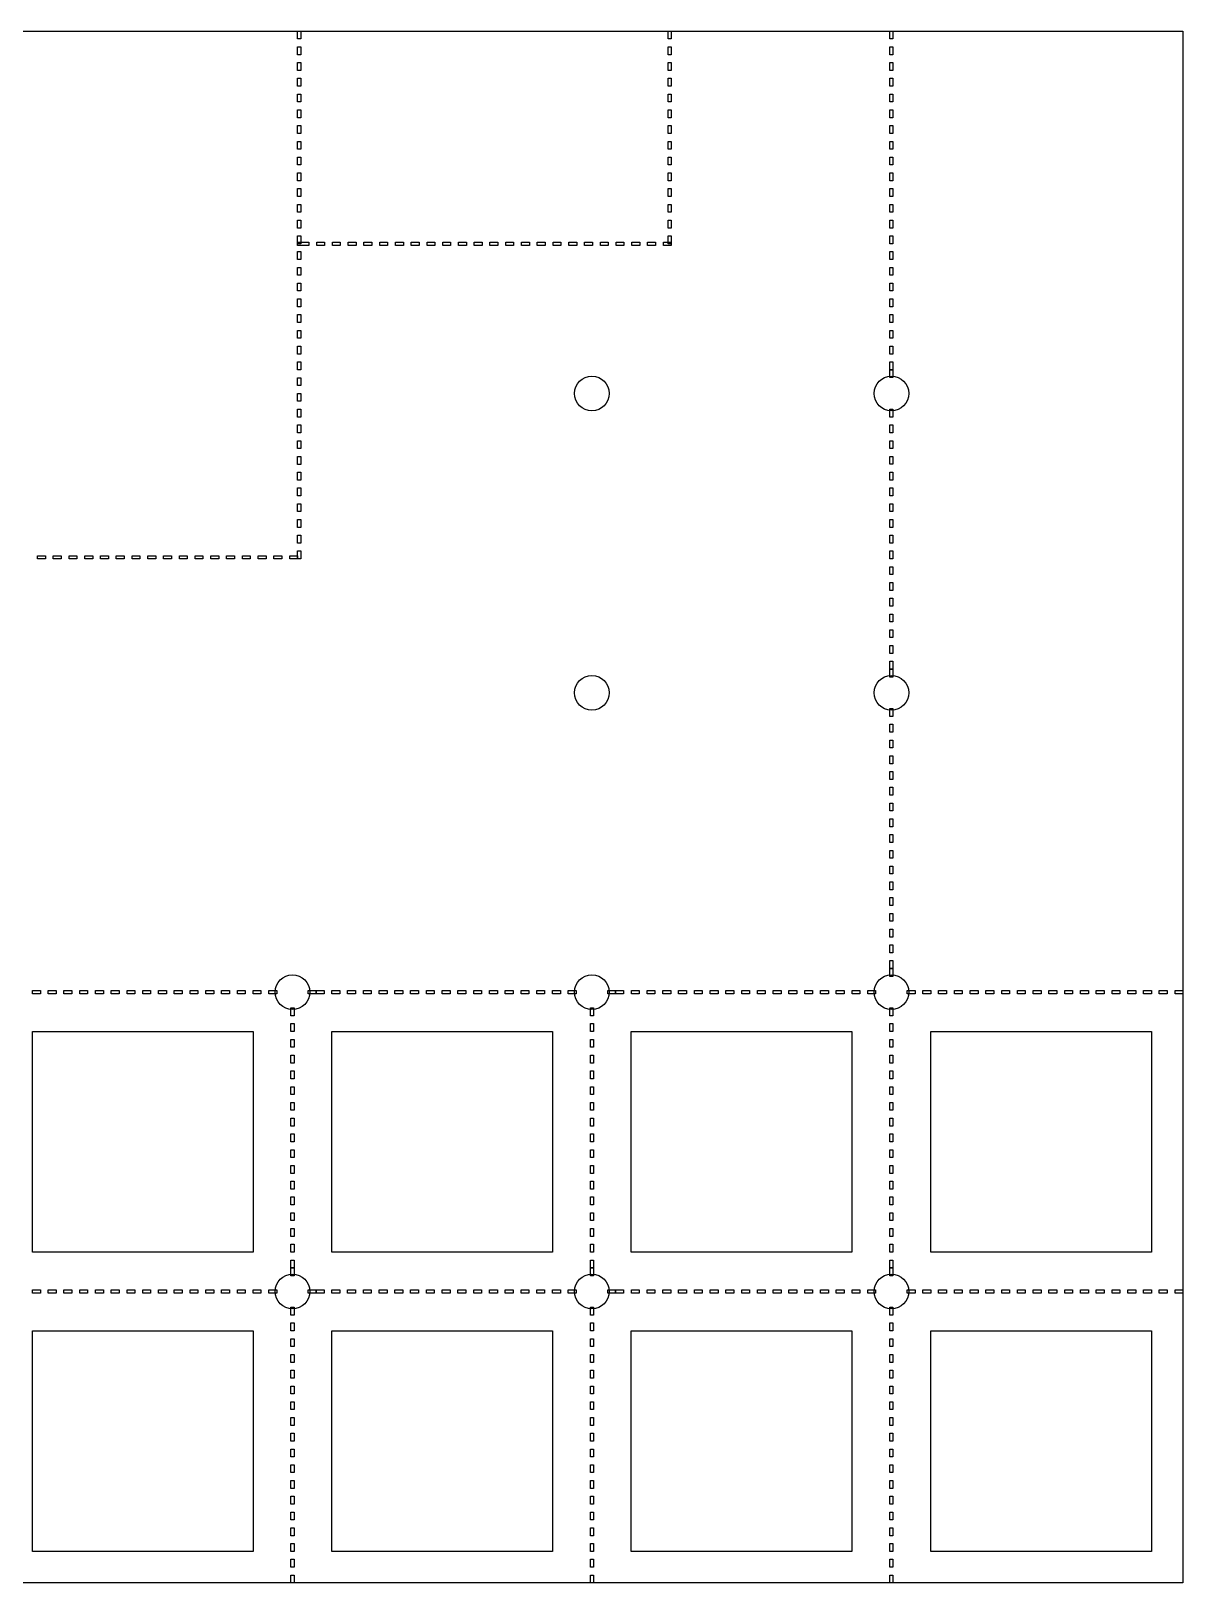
# Model space of a CAD drawing. Extents: x 0 to 26.4, y 0 to 9.9.
# Drawn here: x 19.09 to 26.4, y 0 to 9.85 of the extents above; entities that cross this region are included whole.
import ezdxf

# ---------------------------------------------------------------- set-up
doc = ezdxf.new("R2010")
doc.units = 0
doc.header["$MEASUREMENT"] = 0

msp = doc.modelspace()

# ---------------------------------------------------------------- linework, layer by layer
at = {"linetype": 'ByBlock'}
for points in [[(20.7824, 9.8), (20.7824, 9.8501), (20.8024, 9.8501), (20.8024, 9.8)], [(23.1334, 9.8), (23.1334, 9.8501), (23.1534, 9.8501), (23.1534, 9.8)], [(24.54, 9.8), (24.54, 9.8501), (24.56, 9.8501), (24.56, 9.8)], [(13.2, 0), (13.2, 9.85), (26.4, 9.85), (26.4, 0)], [(20.7824, 9.7), (20.7824, 9.75), (20.8024, 9.75), (20.8024, 9.7)], [(23.1334, 9.7), (23.1334, 9.75), (23.1534, 9.75), (23.1534, 9.7)], [(24.54, 9.7), (24.54, 9.75), (24.56, 9.75), (24.56, 9.7)], [(20.7824, 9.6), (20.7824, 9.65), (20.8024, 9.65), (20.8024, 9.6)], [(23.1334, 9.6), (23.1334, 9.65), (23.1534, 9.65), (23.1534, 9.6)], [(24.54, 9.6), (24.54, 9.65), (24.56, 9.65), (24.56, 9.6)], [(20.7824, 9.5), (20.7824, 9.55), (20.8024, 9.55), (20.8024, 9.5)], [(23.1334, 9.5), (23.1334, 9.55), (23.1534, 9.55), (23.1534, 9.5)], [(24.54, 9.5), (24.54, 9.55), (24.56, 9.55), (24.56, 9.5)], [(20.7824, 9.4), (20.7824, 9.45), (20.8024, 9.45), (20.8024, 9.4)], [(23.1334, 9.4), (23.1334, 9.45), (23.1534, 9.45), (23.1534, 9.4)], [(24.54, 9.4), (24.54, 9.45), (24.56, 9.45), (24.56, 9.4)], [(20.7824, 9.3), (20.7824, 9.35), (20.8024, 9.35), (20.8024, 9.3)], [(23.1334, 9.3), (23.1334, 9.35), (23.1534, 9.35), (23.1534, 9.3)], [(24.54, 9.3), (24.54, 9.35), (24.56, 9.35), (24.56, 9.3)], [(20.7824, 9.2), (20.7824, 9.25), (20.8024, 9.25), (20.8024, 9.2)], [(23.1334, 9.2), (23.1334, 9.25), (23.1534, 9.25), (23.1534, 9.2)], [(24.54, 9.2), (24.54, 9.25), (24.56, 9.25), (24.56, 9.2)], [(20.7824, 9.1), (20.7824, 9.15), (20.8024, 9.15), (20.8024, 9.1)], [(23.1334, 9.1), (23.1334, 9.15), (23.1534, 9.15), (23.1534, 9.1)], [(24.54, 9.1), (24.54, 9.15), (24.56, 9.15), (24.56, 9.1)], [(20.7824, 9), (20.7824, 9.05), (20.8024, 9.05), (20.8024, 9)], [(23.1334, 9), (23.1334, 9.05), (23.1534, 9.05), (23.1534, 9)], [(24.54, 9), (24.54, 9.05), (24.56, 9.05), (24.56, 9)], [(20.7824, 8.8999), (20.7824, 8.95), (20.8024, 8.95), (20.8024, 8.8999)], [(23.1334, 8.8999), (23.1334, 8.95), (23.1534, 8.95), (23.1534, 8.8999)], [(24.54, 8.8999), (24.54, 8.95), (24.56, 8.95), (24.56, 8.8999)], [(20.7824, 8.7999), (20.7824, 8.8499), (20.8024, 8.8499), (20.8024, 8.7999)], [(23.1334, 8.7999), (23.1334, 8.8499), (23.1534, 8.8499), (23.1534, 8.7999)], [(24.54, 8.7999), (24.54, 8.8499), (24.56, 8.8499), (24.56, 8.7999)], [(20.7824, 8.6999), (20.7824, 8.7499), (20.8024, 8.7499), (20.8024, 8.6999)], [(23.1334, 8.6999), (23.1334, 8.7499), (23.1534, 8.7499), (23.1534, 8.6999)], [(24.54, 8.6999), (24.54, 8.7499), (24.56, 8.7499), (24.56, 8.6999)], [(20.7824, 8.5999), (20.7824, 8.6499), (20.8024, 8.6499), (20.8024, 8.5999)], [(23.1334, 8.5999), (23.1334, 8.6499), (23.1534, 8.6499), (23.1534, 8.5999)], [(24.54, 8.5999), (24.54, 8.6499), (24.56, 8.6499), (24.56, 8.5999)], [(20.7824, 8.4999), (20.7824, 8.5499), (20.8024, 8.5499), (20.8024, 8.4999)], [(20.8536, 8.4899), (20.7824, 8.4899), (20.7824, 8.5099), (20.8536, 8.5099)], [(20.9536, 8.4899), (20.9036, 8.4899), (20.9036, 8.5099), (20.9536, 8.5099)], [(21.0536, 8.4899), (21.0036, 8.4899), (21.0036, 8.5099), (21.0536, 8.5099)], [(21.1536, 8.4899), (21.1036, 8.4899), (21.1036, 8.5099), (21.1536, 8.5099)], [(21.2536, 8.4899), (21.2037, 8.4899), (21.2037, 8.5099), (21.2536, 8.5099)], [(21.3536, 8.4899), (21.3037, 8.4899), (21.3037, 8.5099), (21.3536, 8.5099)], [(21.4536, 8.4899), (21.4037, 8.4899), (21.4037, 8.5099), (21.4536, 8.5099)], [(21.5536, 8.4899), (21.5037, 8.4899), (21.5037, 8.5099), (21.5536, 8.5099)], [(21.6536, 8.4899), (21.6037, 8.4899), (21.6037, 8.5099), (21.6536, 8.5099)], [(21.7537, 8.4899), (21.7037, 8.4899), (21.7037, 8.5099), (21.7537, 8.5099)], [(21.8535, 8.4899), (21.8035, 8.4899), (21.8035, 8.5099), (21.8535, 8.5099)], [(21.9533, 8.4899), (21.9033, 8.4899), (21.9033, 8.5099), (21.9533, 8.5099)], [(22.0533, 8.4899), (22.0033, 8.4899), (22.0033, 8.5099), (22.0533, 8.5099)], [(22.1533, 8.4899), (22.1033, 8.4899), (22.1033, 8.5099), (22.1533, 8.5099)], [(22.2533, 8.4899), (22.2033, 8.4899), (22.2033, 8.5099), (22.2533, 8.5099)], [(22.3533, 8.4899), (22.3034, 8.4899), (22.3034, 8.5099), (22.3533, 8.5099)], [(22.4533, 8.4899), (22.4034, 8.4899), (22.4034, 8.5099), (22.4533, 8.5099)], [(22.5533, 8.4899), (22.5034, 8.4899), (22.5034, 8.5099), (22.5533, 8.5099)], [(22.6533, 8.4899), (22.6034, 8.4899), (22.6034, 8.5099), (22.6533, 8.5099)], [(22.7534, 8.4899), (22.7034, 8.4899), (22.7034, 8.5099), (22.7534, 8.5099)], [(22.8534, 8.4899), (22.8034, 8.4899), (22.8034, 8.5099), (22.8534, 8.5099)], [(22.9534, 8.4899), (22.9034, 8.4899), (22.9034, 8.5099), (22.9534, 8.5099)], [(23.0534, 8.4899), (23.0034, 8.4899), (23.0034, 8.5099), (23.0534, 8.5099)], [(23.1534, 8.4899), (23.1034, 8.4899), (23.1034, 8.5099), (23.1534, 8.5099)], [(23.1334, 8.4999), (23.1334, 8.5499), (23.1534, 8.5499), (23.1534, 8.4999)], [(24.54, 8.4999), (24.54, 8.5499), (24.56, 8.5499), (24.56, 8.4999)], [(20.7824, 8.3999), (20.7824, 8.4499), (20.8024, 8.4499), (20.8024, 8.3999)], [(24.54, 8.3999), (24.54, 8.4499), (24.56, 8.4499), (24.56, 8.3999)], [(20.7824, 8.3001), (20.7824, 8.3501), (20.8024, 8.3501), (20.8024, 8.3001)], [(24.54, 8.3001), (24.54, 8.3501), (24.56, 8.3501), (24.56, 8.3001)], [(20.7824, 8.2001), (20.7824, 8.2501), (20.8024, 8.2501), (20.8024, 8.2001)], [(24.54, 8.2001), (24.54, 8.2501), (24.56, 8.2501), (24.56, 8.2001)], [(20.7824, 8.1001), (20.7824, 8.1501), (20.8024, 8.1501), (20.8024, 8.1001)], [(24.54, 8.1001), (24.54, 8.1501), (24.56, 8.1501), (24.56, 8.1001)], [(20.7824, 8.0001), (20.7824, 8.0501), (20.8024, 8.0501), (20.8024, 8.0001)], [(24.54, 8.0001), (24.54, 8.0501), (24.56, 8.0501), (24.56, 8.0001)], [(20.7824, 7.9), (20.7824, 7.9501), (20.8024, 7.9501), (20.8024, 7.9)], [(24.54, 7.9), (24.54, 7.9501), (24.56, 7.9501), (24.56, 7.9)], [(20.7824, 7.8), (20.7824, 7.85), (20.8024, 7.85), (20.8024, 7.8)], [(24.54, 7.8), (24.54, 7.85), (24.56, 7.85), (24.56, 7.8)], [(20.7824, 7.7), (20.7824, 7.75), (20.8024, 7.75), (20.8024, 7.7)], [(24.54, 7.7), (24.54, 7.75), (24.56, 7.75), (24.56, 7.7)], [(24.54, 7.6501), (24.54, 7.7), (24.56, 7.7), (24.56, 7.6501)], [(20.7824, 7.6), (20.7824, 7.65), (20.8024, 7.65), (20.8024, 7.6)], [(20.7824, 7.5), (20.7824, 7.55), (20.8024, 7.55), (20.8024, 7.5)], [(20.7824, 7.4), (20.7824, 7.45), (20.8024, 7.45), (20.8024, 7.4)], [(24.54, 7.4), (24.54, 7.45), (24.56, 7.45), (24.56, 7.4)], [(20.7824, 7.3), (20.7824, 7.35), (20.8024, 7.35), (20.8024, 7.3)], [(24.54, 7.3), (24.54, 7.35), (24.56, 7.35), (24.56, 7.3)], [(20.7824, 7.2), (20.7824, 7.25), (20.8024, 7.25), (20.8024, 7.2)], [(24.54, 7.2), (24.54, 7.25), (24.56, 7.25), (24.56, 7.2)], [(20.7824, 7.0999), (20.7824, 7.15), (20.8024, 7.15), (20.8024, 7.0999)], [(24.54, 7.1), (24.54, 7.1499), (24.56, 7.1499), (24.56, 7.1)], [(20.7824, 6.9999), (20.7824, 7.05), (20.8024, 7.05), (20.8024, 6.9999)], [(24.54, 6.9999), (24.54, 7.0499), (24.56, 7.0499), (24.56, 6.9999)], [(20.7824, 6.8999), (20.7824, 6.95), (20.8024, 6.95), (20.8024, 6.8999)], [(24.54, 6.8999), (24.54, 6.9499), (24.56, 6.9499), (24.56, 6.8999)], [(20.7824, 6.7999), (20.7824, 6.8499), (20.8024, 6.8499), (20.8024, 6.7999)], [(24.54, 6.7999), (24.54, 6.8499), (24.56, 6.8499), (24.56, 6.7999)], [(20.7824, 6.6999), (20.7824, 6.7499), (20.8024, 6.7499), (20.8024, 6.6999)], [(24.54, 6.6999), (24.54, 6.7499), (24.56, 6.7499), (24.56, 6.6999)], [(20.7824, 6.5999), (20.7824, 6.6499), (20.8024, 6.6499), (20.8024, 6.5999)], [(24.54, 6.5999), (24.54, 6.6499), (24.56, 6.6499), (24.56, 6.5999)], [(19.1826, 6.4999), (19.1327, 6.4999), (19.1327, 6.5199), (19.1826, 6.5199)], [(19.2826, 6.4999), (19.2327, 6.4999), (19.2327, 6.5199), (19.2826, 6.5199)], [(19.3827, 6.4999), (19.3327, 6.4999), (19.3327, 6.5199), (19.3827, 6.5199)], [(19.4827, 6.4999), (19.4327, 6.4999), (19.4327, 6.5199), (19.4827, 6.5199)], [(19.5825, 6.4999), (19.5325, 6.4999), (19.5325, 6.5199), (19.5825, 6.5199)], [(19.6823, 6.4999), (19.6323, 6.4999), (19.6323, 6.5199), (19.6823, 6.5199)], [(19.7823, 6.4999), (19.7323, 6.4999), (19.7323, 6.5199), (19.7823, 6.5199)], [(19.8823, 6.4999), (19.8323, 6.4999), (19.8323, 6.5199), (19.8823, 6.5199)], [(19.9823, 6.4999), (19.9323, 6.4999), (19.9323, 6.5199), (19.9823, 6.5199)], [(20.0823, 6.4999), (20.0324, 6.4999), (20.0324, 6.5199), (20.0823, 6.5199)], [(20.1823, 6.4999), (20.1324, 6.4999), (20.1324, 6.5199), (20.1823, 6.5199)], [(20.2823, 6.4999), (20.2324, 6.4999), (20.2324, 6.5199), (20.2823, 6.5199)], [(20.3824, 6.4999), (20.3324, 6.4999), (20.3324, 6.5199), (20.3824, 6.5199)], [(20.4824, 6.4999), (20.4324, 6.4999), (20.4324, 6.5199), (20.4824, 6.5199)], [(20.5824, 6.4999), (20.5324, 6.4999), (20.5324, 6.5199), (20.5824, 6.5199)], [(20.6824, 6.4999), (20.6324, 6.4999), (20.6324, 6.5199), (20.6824, 6.5199)], [(20.7824, 6.4999), (20.7324, 6.4999), (20.7324, 6.5199), (20.7824, 6.5199)], [(20.7824, 6.4999), (20.7824, 6.5499), (20.8024, 6.5499), (20.8024, 6.4999)], [(24.54, 6.4999), (24.54, 6.5499), (24.56, 6.5499), (24.56, 6.4999)], [(24.54, 6.3999), (24.54, 6.4499), (24.56, 6.4499), (24.56, 6.3999)], [(24.54, 6.2999), (24.54, 6.3499), (24.56, 6.3499), (24.56, 6.2999)], [(24.54, 6.1999), (24.54, 6.2498), (24.56, 6.2498), (24.56, 6.1999)], [(24.54, 6.0998), (24.54, 6.1498), (24.56, 6.1498), (24.56, 6.0998)], [(24.54, 5.9998), (24.54, 6.0498), (24.56, 6.0498), (24.56, 5.9998)], [(24.54, 5.8998), (24.54, 5.9498), (24.56, 5.9498), (24.56, 5.8998)], [(24.54, 5.7998), (24.54, 5.8498), (24.56, 5.8498), (24.56, 5.7998)], [(24.54, 5.7499), (24.54, 5.7998), (24.56, 5.7998), (24.56, 5.7499)], [(24.54, 5.5), (24.54, 5.55), (24.56, 5.55), (24.56, 5.5)], [(24.54, 5.4), (24.54, 5.45), (24.56, 5.45), (24.56, 5.4)], [(24.54, 5.3), (24.54, 5.35), (24.56, 5.35), (24.56, 5.3)], [(24.54, 5.2), (24.54, 5.2499), (24.56, 5.2499), (24.56, 5.2)], [(24.54, 5.0999), (24.54, 5.1499), (24.56, 5.1499), (24.56, 5.0999)], [(24.54, 4.9999), (24.54, 5.0499), (24.56, 5.0499), (24.56, 4.9999)], [(24.54, 4.8999), (24.54, 4.9499), (24.56, 4.9499), (24.56, 4.8999)], [(24.54, 4.7999), (24.54, 4.8499), (24.56, 4.8499), (24.56, 4.7999)], [(24.54, 4.6999), (24.54, 4.7499), (24.56, 4.7499), (24.56, 4.6999)], [(24.54, 4.5999), (24.54, 4.6499), (24.56, 4.6499), (24.56, 4.5999)], [(24.54, 4.4999), (24.54, 4.5499), (24.56, 4.5499), (24.56, 4.4999)], [(24.54, 4.3999), (24.54, 4.4499), (24.56, 4.4499), (24.56, 4.3999)], [(24.54, 4.2999), (24.54, 4.3498), (24.56, 4.3498), (24.56, 4.2999)], [(24.54, 4.1998), (24.54, 4.2498), (24.56, 4.2498), (24.56, 4.1998)], [(24.54, 4.0998), (24.54, 4.1498), (24.56, 4.1498), (24.56, 4.0998)], [(24.54, 3.9998), (24.54, 4.0498), (24.56, 4.0498), (24.56, 3.9998)], [(24.54, 3.8998), (24.54, 3.9498), (24.56, 3.9498), (24.56, 3.8998)], [(24.54, 3.8499), (24.54, 3.8998), (24.56, 3.8998), (24.56, 3.8499)], [(19.1503, 3.74), (19.1003, 3.74), (19.1003, 3.76), (19.1503, 3.76)], [(19.2501, 3.74), (19.2001, 3.74), (19.2001, 3.76), (19.2501, 3.76)], [(19.3501, 3.74), (19.3001, 3.74), (19.3001, 3.76), (19.3501, 3.76)], [(19.4501, 3.74), (19.4001, 3.74), (19.4001, 3.76), (19.4501, 3.76)], [(19.5501, 3.74), (19.5001, 3.74), (19.5001, 3.76), (19.5501, 3.76)], [(19.6501, 3.74), (19.6001, 3.74), (19.6001, 3.76), (19.6501, 3.76)], [(19.7501, 3.74), (19.7002, 3.74), (19.7002, 3.76), (19.7501, 3.76)], [(19.8501, 3.74), (19.8002, 3.74), (19.8002, 3.76), (19.8501, 3.76)], [(19.9501, 3.74), (19.9002, 3.74), (19.9002, 3.76), (19.9501, 3.76)], [(20.0502, 3.74), (20.0002, 3.74), (20.0002, 3.76), (20.0502, 3.76)], [(20.1502, 3.74), (20.1002, 3.74), (20.1002, 3.76), (20.1502, 3.76)], [(20.2502, 3.74), (20.2002, 3.74), (20.2002, 3.76), (20.2502, 3.76)], [(20.3502, 3.74), (20.3002, 3.74), (20.3002, 3.76), (20.3502, 3.76)], [(20.4502, 3.74), (20.4002, 3.74), (20.4002, 3.76), (20.4502, 3.76)], [(20.5502, 3.74), (20.5002, 3.74), (20.5002, 3.76), (20.5502, 3.76)], [(20.6502, 3.74), (20.6003, 3.74), (20.6003, 3.76), (20.6502, 3.76)], [(20.9003, 3.74), (20.8503, 3.74), (20.8503, 3.76), (20.9003, 3.76)], [(20.9503, 3.74), (20.9003, 3.74), (20.9003, 3.76), (20.9503, 3.76)], [(21.0503, 3.74), (21.0003, 3.74), (21.0003, 3.76), (21.0503, 3.76)], [(21.1501, 3.74), (21.1001, 3.74), (21.1001, 3.76), (21.1501, 3.76)], [(21.2499, 3.74), (21.1999, 3.74), (21.1999, 3.76), (21.2499, 3.76)], [(21.3499, 3.74), (21.2999, 3.74), (21.2999, 3.76), (21.3499, 3.76)], [(21.4499, 3.74), (21.3999, 3.74), (21.3999, 3.76), (21.4499, 3.76)], [(21.5499, 3.74), (21.4999, 3.74), (21.4999, 3.76), (21.5499, 3.76)], [(21.6499, 3.74), (21.6, 3.74), (21.6, 3.76), (21.6499, 3.76)], [(21.7499, 3.74), (21.7, 3.74), (21.7, 3.76), (21.7499, 3.76)], [(21.8499, 3.74), (21.8, 3.74), (21.8, 3.76), (21.8499, 3.76)], [(21.95, 3.74), (21.9, 3.74), (21.9, 3.76), (21.95, 3.76)], [(22.05, 3.74), (22, 3.74), (22, 3.76), (22.05, 3.76)], [(22.15, 3.74), (22.1, 3.74), (22.1, 3.76), (22.15, 3.76)], [(22.25, 3.74), (22.2, 3.74), (22.2, 3.76), (22.25, 3.76)], [(22.35, 3.74), (22.3, 3.74), (22.3, 3.76), (22.35, 3.76)], [(22.45, 3.74), (22.4, 3.74), (22.4, 3.76), (22.45, 3.76)], [(22.55, 3.74), (22.5001, 3.74), (22.5001, 3.76), (22.55, 3.76)], [(22.8001, 3.74), (22.7501, 3.74), (22.7501, 3.76), (22.8001, 3.76)], [(22.8501, 3.74), (22.8001, 3.74), (22.8001, 3.76), (22.8501, 3.76)], [(22.9501, 3.74), (22.9001, 3.74), (22.9001, 3.76), (22.9501, 3.76)], [(23.0501, 3.74), (23.0001, 3.74), (23.0001, 3.76), (23.0501, 3.76)], [(23.1501, 3.74), (23.1001, 3.74), (23.1001, 3.76), (23.1501, 3.76)], [(23.2501, 3.74), (23.2002, 3.74), (23.2002, 3.76), (23.2501, 3.76)], [(23.3501, 3.74), (23.3002, 3.74), (23.3002, 3.76), (23.3501, 3.76)], [(23.4501, 3.74), (23.4002, 3.74), (23.4002, 3.76), (23.4501, 3.76)], [(23.5502, 3.74), (23.5002, 3.74), (23.5002, 3.76), (23.5502, 3.76)], [(23.6502, 3.74), (23.6002, 3.74), (23.6002, 3.76), (23.6502, 3.76)], [(23.7502, 3.74), (23.7002, 3.74), (23.7002, 3.76), (23.7502, 3.76)], [(23.8502, 3.74), (23.8002, 3.74), (23.8002, 3.76), (23.8502, 3.76)], [(23.9502, 3.74), (23.9002, 3.74), (23.9002, 3.76), (23.9502, 3.76)], [(24.0502, 3.74), (24.0002, 3.74), (24.0002, 3.76), (24.0502, 3.76)], [(24.1502, 3.74), (24.1003, 3.74), (24.1003, 3.76), (24.1502, 3.76)], [(24.2502, 3.74), (24.2003, 3.74), (24.2003, 3.76), (24.2502, 3.76)], [(24.3502, 3.74), (24.3003, 3.74), (24.3003, 3.76), (24.3502, 3.76)], [(24.4503, 3.74), (24.4003, 3.74), (24.4003, 3.76), (24.4503, 3.76)], [(24.7, 3.74), (24.65, 3.74), (24.65, 3.76), (24.7, 3.76)], [(24.7998, 3.74), (24.7498, 3.74), (24.7498, 3.76), (24.7998, 3.76)], [(24.8998, 3.74), (24.8498, 3.74), (24.8498, 3.76), (24.8998, 3.76)], [(24.9998, 3.74), (24.9498, 3.74), (24.9498, 3.76), (24.9998, 3.76)], [(25.0999, 3.74), (25.0498, 3.74), (25.0498, 3.76), (25.0999, 3.76)], [(25.1999, 3.74), (25.1499, 3.74), (25.1499, 3.76), (25.1999, 3.76)], [(25.2999, 3.74), (25.2499, 3.74), (25.2499, 3.76), (25.2999, 3.76)], [(25.3999, 3.74), (25.3499, 3.74), (25.3499, 3.76), (25.3999, 3.76)], [(25.4999, 3.74), (25.4499, 3.74), (25.4499, 3.76), (25.4999, 3.76)], [(25.5999, 3.74), (25.5499, 3.74), (25.5499, 3.76), (25.5999, 3.76)], [(25.6999, 3.74), (25.6499, 3.74), (25.6499, 3.76), (25.6999, 3.76)], [(25.7999, 3.74), (25.7499, 3.74), (25.7499, 3.76), (25.7999, 3.76)], [(25.8999, 3.74), (25.8499, 3.74), (25.8499, 3.76), (25.8999, 3.76)], [(26, 3.74), (25.9499, 3.74), (25.9499, 3.76), (26, 3.76)], [(26.1, 3.74), (26.05, 3.74), (26.05, 3.76), (26.1, 3.76)], [(26.2, 3.74), (26.15, 3.74), (26.15, 3.76), (26.2, 3.76)], [(26.3, 3.74), (26.25, 3.74), (26.25, 3.76), (26.3, 3.76)], [(26.4, 3.74), (26.35, 3.74), (26.35, 3.76), (26.4, 3.76)], [(20.7402, 3.6), (20.7402, 3.65), (20.7602, 3.65), (20.7602, 3.6)], [(22.64, 3.6), (22.64, 3.65), (22.66, 3.65), (22.66, 3.6)], [(24.54, 3.6), (24.54, 3.65), (24.56, 3.65), (24.56, 3.6)], [(20.7402, 3.5), (20.7402, 3.55), (20.7602, 3.55), (20.7602, 3.5)], [(22.64, 3.5), (22.64, 3.55), (22.66, 3.55), (22.66, 3.5)], [(24.54, 3.5), (24.54, 3.55), (24.56, 3.55), (24.56, 3.5)], [(19.1, 2.1), (19.1, 3.5), (20.5, 3.5), (20.5, 2.1)], [(20.7402, 3.4), (20.7402, 3.45), (20.7602, 3.45), (20.7602, 3.4)], [(21, 2.1), (21, 3.5), (22.4, 3.5), (22.4, 2.1)], [(22.64, 3.4), (22.64, 3.45), (22.66, 3.45), (22.66, 3.4)], [(22.9, 2.1), (22.9, 3.5), (24.3, 3.5), (24.3, 2.1)], [(24.54, 3.4), (24.54, 3.45), (24.56, 3.45), (24.56, 3.4)], [(24.8, 2.1), (24.8, 3.5), (26.2, 3.5), (26.2, 2.1)], [(20.7402, 3.3), (20.7402, 3.3499), (20.7602, 3.3499), (20.7602, 3.3)], [(22.64, 3.3), (22.64, 3.3499), (22.66, 3.3499), (22.66, 3.3)], [(24.54, 3.3), (24.54, 3.3499), (24.56, 3.3499), (24.56, 3.3)], [(20.7402, 3.1999), (20.7402, 3.2499), (20.7602, 3.2499), (20.7602, 3.1999)], [(22.64, 3.1999), (22.64, 3.2499), (22.66, 3.2499), (22.66, 3.1999)], [(24.54, 3.1999), (24.54, 3.2499), (24.56, 3.2499), (24.56, 3.1999)], [(20.7402, 3.0999), (20.7402, 3.1499), (20.7602, 3.1499), (20.7602, 3.0999)], [(22.64, 3.0999), (22.64, 3.1499), (22.66, 3.1499), (22.66, 3.0999)], [(24.54, 3.0999), (24.54, 3.1499), (24.56, 3.1499), (24.56, 3.0999)], [(20.7402, 2.9999), (20.7402, 3.0499), (20.7602, 3.0499), (20.7602, 2.9999)], [(22.64, 2.9999), (22.64, 3.0499), (22.66, 3.0499), (22.66, 2.9999)], [(24.54, 2.9999), (24.54, 3.0499), (24.56, 3.0499), (24.56, 2.9999)], [(20.7402, 2.8999), (20.7402, 2.9499), (20.7602, 2.9499), (20.7602, 2.8999)], [(22.64, 2.8999), (22.64, 2.9499), (22.66, 2.9499), (22.66, 2.8999)], [(24.54, 2.8999), (24.54, 2.9499), (24.56, 2.9499), (24.56, 2.8999)], [(20.7402, 2.7999), (20.7402, 2.8499), (20.7602, 2.8499), (20.7602, 2.7999)], [(22.64, 2.7999), (22.64, 2.8499), (22.66, 2.8499), (22.66, 2.7999)], [(24.54, 2.7999), (24.54, 2.8499), (24.56, 2.8499), (24.56, 2.7999)], [(20.7402, 2.6999), (20.7402, 2.7499), (20.7602, 2.7499), (20.7602, 2.6999)], [(22.64, 2.6999), (22.64, 2.7499), (22.66, 2.7499), (22.66, 2.6999)], [(24.54, 2.6999), (24.54, 2.7499), (24.56, 2.7499), (24.56, 2.6999)], [(20.7402, 2.5999), (20.7402, 2.6499), (20.7602, 2.6499), (20.7602, 2.5999)], [(22.64, 2.5999), (22.64, 2.6499), (22.66, 2.6499), (22.66, 2.5999)], [(24.54, 2.5999), (24.54, 2.6499), (24.56, 2.6499), (24.56, 2.5999)], [(20.7402, 2.4999), (20.7402, 2.5499), (20.7602, 2.5499), (20.7602, 2.4999)], [(22.64, 2.4999), (22.64, 2.5499), (22.66, 2.5499), (22.66, 2.4999)], [(24.54, 2.4999), (24.54, 2.5499), (24.56, 2.5499), (24.56, 2.4999)], [(20.7402, 2.3999), (20.7402, 2.4498), (20.7602, 2.4498), (20.7602, 2.3999)], [(22.64, 2.3999), (22.64, 2.4498), (22.66, 2.4498), (22.66, 2.3999)], [(24.54, 2.3999), (24.54, 2.4498), (24.56, 2.4498), (24.56, 2.3999)], [(20.7402, 2.2998), (20.7402, 2.3498), (20.7602, 2.3498), (20.7602, 2.2998)], [(22.64, 2.2998), (22.64, 2.3498), (22.66, 2.3498), (22.66, 2.2998)], [(24.54, 2.2998), (24.54, 2.3498), (24.56, 2.3498), (24.56, 2.2998)], [(20.7402, 2.1998), (20.7402, 2.2498), (20.7602, 2.2498), (20.7602, 2.1998)], [(22.64, 2.1998), (22.64, 2.2498), (22.66, 2.2498), (22.66, 2.1998)], [(24.54, 2.1998), (24.54, 2.2498), (24.56, 2.2498), (24.56, 2.1998)], [(20.7402, 2.0998), (20.7402, 2.1498), (20.7602, 2.1498), (20.7602, 2.0998)], [(22.64, 2.0998), (22.64, 2.1498), (22.66, 2.1498), (22.66, 2.0998)], [(24.54, 2.0998), (24.54, 2.1498), (24.56, 2.1498), (24.56, 2.0998)], [(20.7402, 1.9998), (20.7402, 2.0498), (20.7602, 2.0498), (20.7602, 1.9998)], [(20.7402, 1.9499), (20.7402, 1.9998), (20.7602, 1.9998), (20.7602, 1.9499)], [(22.64, 1.9998), (22.64, 2.0498), (22.66, 2.0498), (22.66, 1.9998)], [(22.64, 1.9499), (22.64, 1.9998), (22.66, 1.9998), (22.66, 1.9499)], [(24.54, 1.9998), (24.54, 2.0498), (24.56, 2.0498), (24.56, 1.9998)], [(24.54, 1.9499), (24.54, 1.9998), (24.56, 1.9998), (24.56, 1.9499)], [(19.1503, 1.84), (19.1003, 1.84), (19.1003, 1.86), (19.1503, 1.86)], [(19.2501, 1.84), (19.2001, 1.84), (19.2001, 1.86), (19.2501, 1.86)], [(19.3501, 1.84), (19.3001, 1.84), (19.3001, 1.86), (19.3501, 1.86)], [(19.4501, 1.84), (19.4001, 1.84), (19.4001, 1.86), (19.4501, 1.86)], [(19.5501, 1.84), (19.5001, 1.84), (19.5001, 1.86), (19.5501, 1.86)], [(19.6501, 1.84), (19.6001, 1.84), (19.6001, 1.86), (19.6501, 1.86)], [(19.7501, 1.84), (19.7002, 1.84), (19.7002, 1.86), (19.7501, 1.86)], [(19.8501, 1.84), (19.8002, 1.84), (19.8002, 1.86), (19.8501, 1.86)], [(19.9501, 1.84), (19.9002, 1.84), (19.9002, 1.86), (19.9501, 1.86)], [(20.0502, 1.84), (20.0002, 1.84), (20.0002, 1.86), (20.0502, 1.86)], [(20.1502, 1.84), (20.1002, 1.84), (20.1002, 1.86), (20.1502, 1.86)], [(20.2502, 1.84), (20.2002, 1.84), (20.2002, 1.86), (20.2502, 1.86)], [(20.3502, 1.84), (20.3002, 1.84), (20.3002, 1.86), (20.3502, 1.86)], [(20.4502, 1.84), (20.4002, 1.84), (20.4002, 1.86), (20.4502, 1.86)], [(20.5502, 1.84), (20.5002, 1.84), (20.5002, 1.86), (20.5502, 1.86)], [(20.6502, 1.84), (20.6003, 1.84), (20.6003, 1.86), (20.6502, 1.86)], [(20.9003, 1.84), (20.8503, 1.84), (20.8503, 1.86), (20.9003, 1.86)], [(20.9503, 1.84), (20.9003, 1.84), (20.9003, 1.86), (20.9503, 1.86)], [(21.0503, 1.84), (21.0003, 1.84), (21.0003, 1.86), (21.0503, 1.86)], [(21.1501, 1.84), (21.1001, 1.84), (21.1001, 1.86), (21.1501, 1.86)], [(21.2499, 1.84), (21.1999, 1.84), (21.1999, 1.86), (21.2499, 1.86)], [(21.3499, 1.84), (21.2999, 1.84), (21.2999, 1.86), (21.3499, 1.86)], [(21.4499, 1.84), (21.3999, 1.84), (21.3999, 1.86), (21.4499, 1.86)], [(21.5499, 1.84), (21.4999, 1.84), (21.4999, 1.86), (21.5499, 1.86)], [(21.6499, 1.84), (21.6, 1.84), (21.6, 1.86), (21.6499, 1.86)], [(21.7499, 1.84), (21.7, 1.84), (21.7, 1.86), (21.7499, 1.86)], [(21.8499, 1.84), (21.8, 1.84), (21.8, 1.86), (21.8499, 1.86)], [(21.95, 1.84), (21.9, 1.84), (21.9, 1.86), (21.95, 1.86)], [(22.05, 1.84), (22, 1.84), (22, 1.86), (22.05, 1.86)], [(22.15, 1.84), (22.1, 1.84), (22.1, 1.86), (22.15, 1.86)], [(22.25, 1.84), (22.2, 1.84), (22.2, 1.86), (22.25, 1.86)], [(22.35, 1.84), (22.3, 1.84), (22.3, 1.86), (22.35, 1.86)], [(22.45, 1.84), (22.4, 1.84), (22.4, 1.86), (22.45, 1.86)], [(22.55, 1.84), (22.5001, 1.84), (22.5001, 1.86), (22.55, 1.86)], [(22.8001, 1.84), (22.7501, 1.84), (22.7501, 1.86), (22.8001, 1.86)], [(22.8501, 1.84), (22.8001, 1.84), (22.8001, 1.86), (22.8501, 1.86)], [(22.9501, 1.84), (22.9001, 1.84), (22.9001, 1.86), (22.9501, 1.86)], [(23.0501, 1.84), (23.0001, 1.84), (23.0001, 1.86), (23.0501, 1.86)], [(23.1501, 1.84), (23.1001, 1.84), (23.1001, 1.86), (23.1501, 1.86)], [(23.2501, 1.84), (23.2002, 1.84), (23.2002, 1.86), (23.2501, 1.86)], [(23.3501, 1.84), (23.3002, 1.84), (23.3002, 1.86), (23.3501, 1.86)], [(23.4501, 1.84), (23.4002, 1.84), (23.4002, 1.86), (23.4501, 1.86)], [(23.5502, 1.84), (23.5002, 1.84), (23.5002, 1.86), (23.5502, 1.86)], [(23.6502, 1.84), (23.6002, 1.84), (23.6002, 1.86), (23.6502, 1.86)], [(23.7502, 1.84), (23.7002, 1.84), (23.7002, 1.86), (23.7502, 1.86)], [(23.8502, 1.84), (23.8002, 1.84), (23.8002, 1.86), (23.8502, 1.86)], [(23.9502, 1.84), (23.9002, 1.84), (23.9002, 1.86), (23.9502, 1.86)], [(24.0502, 1.84), (24.0002, 1.84), (24.0002, 1.86), (24.0502, 1.86)], [(24.1502, 1.84), (24.1003, 1.84), (24.1003, 1.86), (24.1502, 1.86)], [(24.2502, 1.84), (24.2003, 1.84), (24.2003, 1.86), (24.2502, 1.86)], [(24.3502, 1.84), (24.3003, 1.84), (24.3003, 1.86), (24.3502, 1.86)], [(24.4503, 1.84), (24.4003, 1.84), (24.4003, 1.86), (24.4503, 1.86)], [(24.7, 1.84), (24.65, 1.84), (24.65, 1.86), (24.7, 1.86)], [(24.7998, 1.84), (24.7498, 1.84), (24.7498, 1.86), (24.7998, 1.86)], [(24.8998, 1.84), (24.8498, 1.84), (24.8498, 1.86), (24.8998, 1.86)], [(24.9998, 1.84), (24.9498, 1.84), (24.9498, 1.86), (24.9998, 1.86)], [(25.0999, 1.84), (25.0498, 1.84), (25.0498, 1.86), (25.0999, 1.86)], [(25.1999, 1.84), (25.1499, 1.84), (25.1499, 1.86), (25.1999, 1.86)], [(25.2999, 1.84), (25.2499, 1.84), (25.2499, 1.86), (25.2999, 1.86)], [(25.3999, 1.84), (25.3499, 1.84), (25.3499, 1.86), (25.3999, 1.86)], [(25.4999, 1.84), (25.4499, 1.84), (25.4499, 1.86), (25.4999, 1.86)], [(25.5999, 1.84), (25.5499, 1.84), (25.5499, 1.86), (25.5999, 1.86)], [(25.6999, 1.84), (25.6499, 1.84), (25.6499, 1.86), (25.6999, 1.86)], [(25.7999, 1.84), (25.7499, 1.84), (25.7499, 1.86), (25.7999, 1.86)], [(25.8999, 1.84), (25.8499, 1.84), (25.8499, 1.86), (25.8999, 1.86)], [(26, 1.84), (25.9499, 1.84), (25.9499, 1.86), (26, 1.86)], [(26.1, 1.84), (26.05, 1.84), (26.05, 1.86), (26.1, 1.86)], [(26.2, 1.84), (26.15, 1.84), (26.15, 1.86), (26.2, 1.86)], [(26.3, 1.84), (26.25, 1.84), (26.25, 1.86), (26.3, 1.86)], [(26.4, 1.84), (26.35, 1.84), (26.35, 1.86), (26.4, 1.86)], [(20.7402, 1.7002), (20.7402, 1.7502), (20.7602, 1.7502), (20.7602, 1.7002)], [(22.64, 1.7002), (22.64, 1.7502), (22.66, 1.7502), (22.66, 1.7002)], [(24.54, 1.7002), (24.54, 1.7502), (24.56, 1.7502), (24.56, 1.7002)], [(19.1, 0.2), (19.1, 1.6), (20.5, 1.6), (20.5, 0.2)], [(20.7402, 1.6002), (20.7402, 1.6502), (20.7602, 1.6502), (20.7602, 1.6002)], [(21, 0.2), (21, 1.6), (22.4, 1.6), (22.4, 0.2)], [(22.64, 1.6002), (22.64, 1.6502), (22.66, 1.6502), (22.66, 1.6002)], [(22.9, 0.2), (22.9, 1.6), (24.3, 1.6), (24.3, 0.2)], [(24.54, 1.6002), (24.54, 1.6502), (24.56, 1.6502), (24.56, 1.6002)], [(24.8, 0.2), (24.8, 1.6), (26.2, 1.6), (26.2, 0.2)], [(20.7402, 1.5002), (20.7402, 1.5502), (20.7602, 1.5502), (20.7602, 1.5002)], [(22.64, 1.5002), (22.64, 1.5502), (22.66, 1.5502), (22.66, 1.5002)], [(24.54, 1.5002), (24.54, 1.5502), (24.56, 1.5502), (24.56, 1.5002)], [(20.7402, 1.4002), (20.7402, 1.4501), (20.7602, 1.4501), (20.7602, 1.4002)], [(22.64, 1.4002), (22.64, 1.4501), (22.66, 1.4501), (22.66, 1.4002)], [(24.54, 1.4002), (24.54, 1.4501), (24.56, 1.4501), (24.56, 1.4002)], [(20.7402, 1.3001), (20.7402, 1.3501), (20.7602, 1.3501), (20.7602, 1.3001)], [(22.64, 1.3001), (22.64, 1.3501), (22.66, 1.3501), (22.66, 1.3001)], [(24.54, 1.3001), (24.54, 1.3501), (24.56, 1.3501), (24.56, 1.3001)], [(20.7402, 1.2001), (20.7402, 1.2501), (20.7602, 1.2501), (20.7602, 1.2001)], [(22.64, 1.2001), (22.64, 1.2501), (22.66, 1.2501), (22.66, 1.2001)], [(24.54, 1.2001), (24.54, 1.2501), (24.56, 1.2501), (24.56, 1.2001)], [(20.7402, 1.1001), (20.7402, 1.1501), (20.7602, 1.1501), (20.7602, 1.1001)], [(22.64, 1.1001), (22.64, 1.1501), (22.66, 1.1501), (22.66, 1.1001)], [(24.54, 1.1001), (24.54, 1.1501), (24.56, 1.1501), (24.56, 1.1001)], [(20.7402, 1.0001), (20.7402, 1.0501), (20.7602, 1.0501), (20.7602, 1.0001)], [(22.64, 1.0001), (22.64, 1.0501), (22.66, 1.0501), (22.66, 1.0001)], [(24.54, 1.0001), (24.54, 1.0501), (24.56, 1.0501), (24.56, 1.0001)], [(20.7402, 0.9001), (20.7402, 0.9501), (20.7602, 0.9501), (20.7602, 0.9001)], [(22.64, 0.9001), (22.64, 0.9501), (22.66, 0.9501), (22.66, 0.9001)], [(24.54, 0.9001), (24.54, 0.9501), (24.56, 0.9501), (24.56, 0.9001)], [(20.7402, 0.8001), (20.7402, 0.8501), (20.7602, 0.8501), (20.7602, 0.8001)], [(22.64, 0.8001), (22.64, 0.8501), (22.66, 0.8501), (22.66, 0.8001)], [(24.54, 0.8001), (24.54, 0.8501), (24.56, 0.8501), (24.56, 0.8001)], [(20.7402, 0.7001), (20.7402, 0.7501), (20.7602, 0.7501), (20.7602, 0.7001)], [(22.64, 0.7001), (22.64, 0.7501), (22.66, 0.7501), (22.66, 0.7001)], [(24.54, 0.7001), (24.54, 0.7501), (24.56, 0.7501), (24.56, 0.7001)], [(20.7402, 0.6001), (20.7402, 0.6501), (20.7602, 0.6501), (20.7602, 0.6001)], [(22.64, 0.6001), (22.64, 0.6501), (22.66, 0.6501), (22.66, 0.6001)], [(24.54, 0.6001), (24.54, 0.6501), (24.56, 0.6501), (24.56, 0.6001)], [(20.7402, 0.5001), (20.7402, 0.55), (20.7602, 0.55), (20.7602, 0.5001)], [(22.64, 0.5001), (22.64, 0.55), (22.66, 0.55), (22.66, 0.5001)], [(24.54, 0.5001), (24.54, 0.55), (24.56, 0.55), (24.56, 0.5001)], [(20.7402, 0.4), (20.7402, 0.45), (20.7602, 0.45), (20.7602, 0.4)], [(22.64, 0.4), (22.64, 0.45), (22.66, 0.45), (22.66, 0.4)], [(24.54, 0.4), (24.54, 0.45), (24.56, 0.45), (24.56, 0.4)], [(20.7402, 0.3), (20.7402, 0.35), (20.7602, 0.35), (20.7602, 0.3)], [(22.64, 0.3), (22.64, 0.35), (22.66, 0.35), (22.66, 0.3)], [(24.54, 0.3), (24.54, 0.35), (24.56, 0.35), (24.56, 0.3)], [(20.7402, 0.2), (20.7402, 0.25), (20.7602, 0.25), (20.7602, 0.2)], [(22.64, 0.2), (22.64, 0.25), (22.66, 0.25), (22.66, 0.2)], [(24.54, 0.2), (24.54, 0.25), (24.56, 0.25), (24.56, 0.2)], [(20.7402, 0.1), (20.7402, 0.15), (20.7602, 0.15), (20.7602, 0.1)], [(22.64, 0.1), (22.64, 0.15), (22.66, 0.15), (22.66, 0.1)], [(24.54, 0.1), (24.54, 0.15), (24.56, 0.15), (24.56, 0.1)], [(20.7402, 0), (20.7402, 0.05), (20.7602, 0.05), (20.7602, 0)], [(22.64, 0), (22.64, 0.05), (22.66, 0.05), (22.66, 0)], [(24.54, 0), (24.54, 0.05), (24.56, 0.05), (24.56, 0)]]:
    msp.add_lwpolyline(points, close=True, dxfattribs=at)
for centre in [(22.65, 7.55), (24.55, 7.55), (22.65, 5.65), (24.55, 5.65), (20.7499, 3.75), (22.65, 3.75), (24.55, 3.75), (20.7502, 1.85), (22.65, 1.85), (24.55, 1.85)]:
    msp.add_circle(centre, 0.11, dxfattribs=at)

doc.saveas('drawing.dxf')
